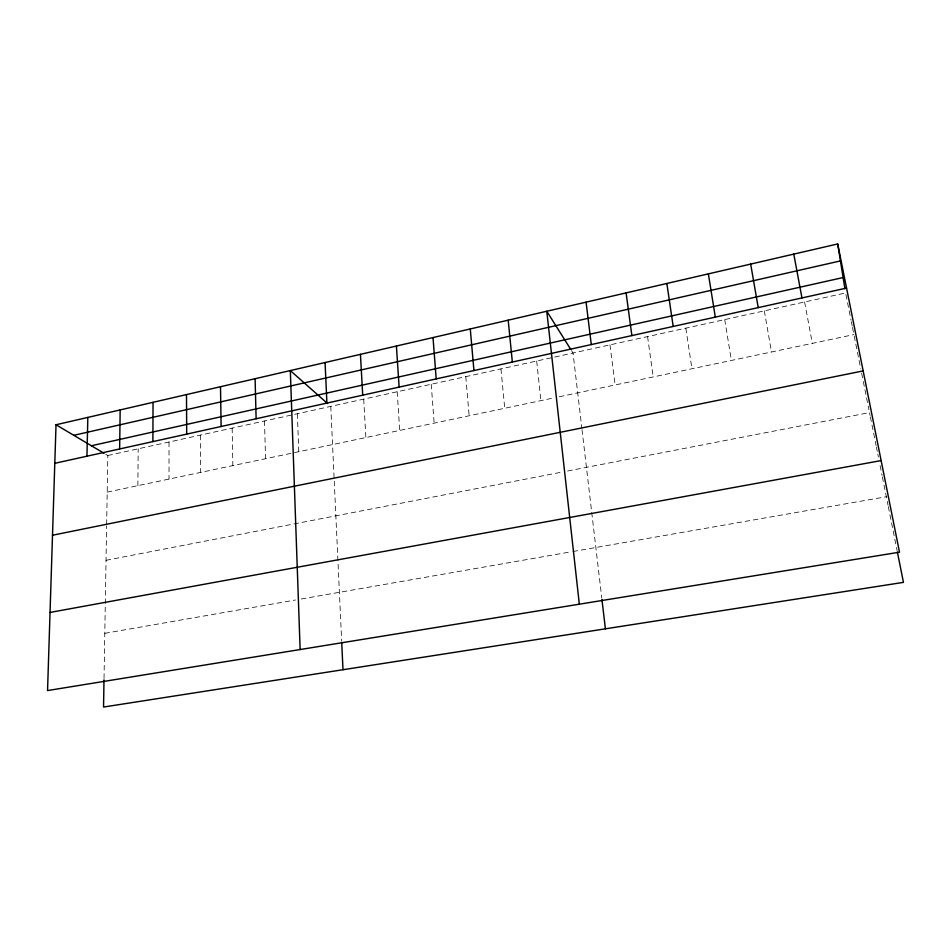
<?xml version="1.0" encoding="UTF-8"?>
<svg xmlns="http://www.w3.org/2000/svg" width="951" height="951" viewBox="0 0 951 951"><rect width="100%" height="100%" fill="white"/><g stroke="black" fill="none" stroke-linecap="round" stroke-linejoin="round"><path stroke-width="0.71" stroke-dasharray="4.75 3.57" d="M137.871 485.652L138.18 448.813M104.028 678.408L106.619 525.891M106.655 524.429L107.82 455.505L105.299 454.007M107.82 455.505L845.605 292.956L851.05 320.237M107.201 492.119L553.648 397.946M559.307 396.745L853.927 334.597M106.037 560.305L561.827 472.124M567.616 470.995L869.511 412.591L870.082 415.456M104.8 633.33L295.499 599.998M301.277 598.987L571.563 551.746M572.989 551.497L886.332 496.743M571.527 350.61L573.025 353.011L581.857 428.247M851.347 321.676L852.203 325.979M852.488 327.417L853.641 333.159M854.212 336.024L860.774 368.869M861.63 373.149L863.044 380.198M863.318 381.601L868.952 409.774M870.379 416.883L876.109 445.567M876.394 446.994L877.25 451.297M877.821 454.162L878.391 457.003M880.091 465.514L882.076 475.452M882.362 476.867L888.02 505.207M888.305 506.61L897.102 550.605M804.594 301.99L812.344 343.37M764.307 310.858L771.499 351.989M724.721 319.584L731.378 360.453M685.814 328.154L691.948 368.762M647.572 336.583L653.206 376.941M609.983 344.868L615.131 384.965M582.024 429.721L601.781 597.989M536.685 361.011L540.905 400.633M500.951 368.893L504.731 408.264M465.8 376.632L469.152 415.765M431.219 384.252L434.155 423.147M397.185 391.753L399.729 430.411M363.71 399.123L365.862 437.555M330.77 406.386L341.647 640.76M297.366 413.744L298.769 451.713M264.509 420.984L265.543 458.715M232.163 428.105L232.852 465.61M200.34 435.118L200.685 472.397M169.016 442.025L169.028 479.078"/><path stroke-width="1.43" d="M152.885 441.609L153.052 402.321M119.636 448.967L120.171 409.929M104.004 679.846L103.54 707.045L903.45 582.369L897.387 552.044M86.945 456.195L87.837 417.406M56.026 424.764L47.55 690.569L899.491 552.186L837.712 243.955L56.026 424.764L104.039 453.258M73.809 435.32L840.446 260.907M91.403 445.757L843.121 277.549M54.801 463.315L846.556 288.07M52.507 535.235L863.151 370.902M50.046 612.432L881.137 460.581M327.572 403.557L290.317 370.581L300.136 649.545M570.766 349.421L546.777 311.25L579.325 604.194M793.776 254.119L801.966 297.936M750.672 264.093L758.22 307.625M837.712 243.955L844.928 288.747M708.376 273.876L715.307 317.123M666.853 283.481L673.201 326.443M626.103 292.908L631.868 335.584M586.078 302.168L591.296 344.571M601.947 599.463L605.395 628.825M508.191 320.178L512.351 362.046M470.269 328.951L473.943 370.545M433.014 337.569L436.2 378.89M396.412 346.033L399.135 387.105M360.441 354.354L362.711 395.164M341.706 642.21L342.99 669.718M325.076 362.533L326.918 403.081M255.106 378.724L256.116 418.761M220.513 386.724L221.107 426.5M186.491 394.594L186.705 434.12"/></g></svg>
